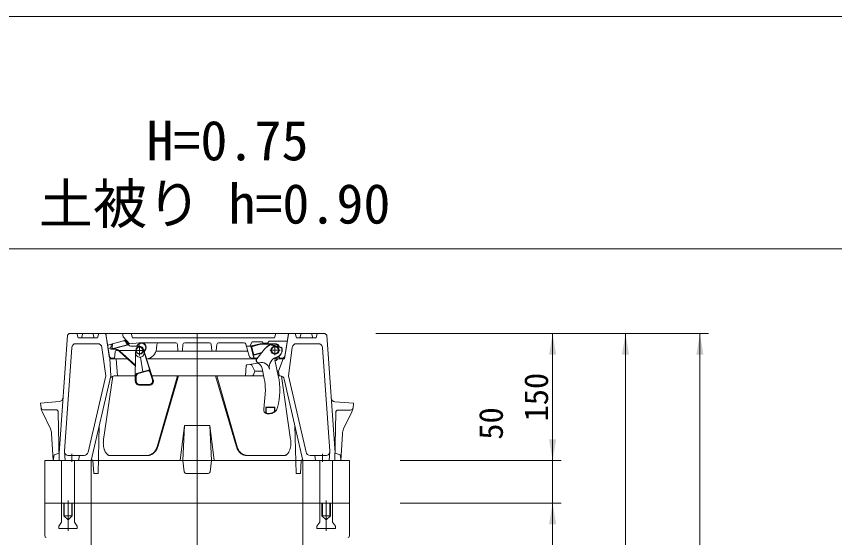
# Model space of a CAD drawing. Units: millimetres, scale not verified. Extents: x -6861 to 6861, y -3554 to 3095.
# Drawn here: x 4409 to 5376, y 2480 to 3095 of the extents above; entities that cross this region are included whole.
import ezdxf
from ezdxf.enums import TextEntityAlignment as Align

# ---------------------------------------------------------------- set-up
doc = ezdxf.new("R2010")
doc.units = ezdxf.units.MM
doc.header["$LTSCALE"] = 20
for name, color, linetype, lineweight in [('0-3_TEMP', 3, 'Continuous', 18), ('0-4_細線', 7, 'Continuous', 18), ('0-6_寸法', 1, 'Continuous', 18), ('0-9_枠線', 6, 'Continuous', 18)]:
    doc.layers.add(name, color=color, linetype=linetype, lineweight=lineweight)
doc.layers.add('0-7_注釈', color=1, linetype='Continuous')
doc.styles.add('ＭＳ ゴシック', font='')
doc.styles.get('ＭＳ ゴシック').set_extended_font_data('MS Gothic')

msp = doc.modelspace()

# ---------------------------------------------------------------- linework, layer by layer
at = {"layer": '0-3_TEMP'}
for p, q in [((1260.93, 2820.78), (6860.93, 2820.78)), ((4622.8, 2720.78), (4622.8, 2555.78)), ((4474.8, 2578.7), (4474.8, 2569.25)), ((4770.8, 2578.7), (4770.8, 2569.25)), ((4499.8, 2570.78), (4506.2, 2570.78)), ((4605.8, 2570.78), (4639.8, 2570.78)), ((4622.8, 2570.78), (4622.8, 2407.78)), ((4739.4, 2570.78), (4745.8, 2570.78)), ((4470.3, 2523.78), (4470.3, 2487.78)), ((4775.3, 2523.78), (4775.3, 2487.78))]:
    msp.add_line(p, q, dxfattribs=at)
at = {"layer": '0-4_細線'}
for p, q in [((4469.65, 2718.78), (4459.8, 2579.78)), ((4469.65, 2718.78), (4471.8, 2720.78)), ((4471.8, 2720.78), (4773.8, 2720.78)), ((4480.8, 2720.78), (4482.3, 2715.78)), ((4487.8, 2720.78), (4486.3, 2715.78)), ((4499.8, 2720.78), (4501.3, 2715.78)), ((4506.8, 2720.78), (4505.3, 2715.78)), ((4514.3, 2720.78), (4514.89, 2720.18)), ((4519.07, 2693.78), (4514.8, 2720.78)), ((4514.89, 2720.18), (4519.55, 2690.78)), ((4534.8, 2720.78), (4535.3, 2716.78)), ((4535.3, 2716.78), (4542.8, 2708.78)), ((4544.8, 2720.78), (4546.3, 2715.78)), ((4715.8, 2720.78), (4714.3, 2715.78)), ((4730.7, 2720.18), (4726.05, 2690.78)), ((4726.52, 2693.78), (4730.8, 2720.78)), ((4731.3, 2720.78), (4730.7, 2720.18)), ((4738.8, 2720.78), (4740.3, 2715.78)), ((4745.8, 2720.78), (4744.3, 2715.78)), ((4757.8, 2720.78), (4759.3, 2715.78)), ((4764.8, 2720.78), (4763.3, 2715.78)), ((4775.94, 2718.78), (4773.8, 2720.78)), ((4775.94, 2718.78), (4785.8, 2579.78)), ((4479.62, 2708.78), (4505.41, 2708.78)), ((4482.3, 2715.78), (4505.3, 2715.78)), ((4516.99, 2706.92), (4521.73, 2708.02)), ((4520.73, 2703.29), (4521.22, 2706.93)), ((4521.85, 2702.16), (4541.78, 2707.5)), ((4522.35, 2704.07), (4522.96, 2708.67)), ((4522.68, 2708.59), (4536.9, 2712.4)), ((4523.6, 2702.97), (4541.59, 2707.79)), ((4538.07, 2711.3), (4540.57, 2707.52)), ((4538.77, 2711.95), (4539.63, 2712.15)), ((4539.09, 2711.57), (4542.03, 2707.12)), ((4541.18, 2708.4), (4542.8, 2708.78)), ((4542.8, 2708.78), (4554.8, 2709.78)), ((4714.3, 2715.78), (4546.3, 2715.78)), ((4553.41, 2708.17), (4551.02, 2705.78)), ((4551.73, 2705.78), (4553.76, 2707.81)), ((4554.8, 2709.78), (4575.65, 2709.78)), ((4554.8, 2706.78), (4554.8, 2694.78)), ((4597.49, 2709.78), (4566.47, 2709.78)), ((4574.84, 2702.64), (4575.3, 2707.95)), ((4599.48, 2707.98), (4600.21, 2700.68)), ((4606.12, 2707.98), (4605.39, 2700.68)), ((4637.49, 2709.78), (4608.11, 2709.78)), ((4640.21, 2700.68), (4639.48, 2707.98)), ((4645.39, 2700.68), (4646.12, 2707.98)), ((4678.44, 2709.78), (4648.11, 2709.78)), ((4684.2, 2694), (4680.37, 2708.29)), ((4687.19, 2706.04), (4697.42, 2708.78)), ((4688.11, 2705.5), (4697.52, 2708.03)), ((4697.42, 2708.78), (4714.8, 2708.78)), ((4697.52, 2708.03), (4714.8, 2708.03)), ((4699.8, 2710.78), (4700.8, 2709.28)), ((4700.8, 2709.28), (4705.8, 2709.28)), ((4707.8, 2711.78), (4705.8, 2709.28)), ((4707.8, 2711.78), (4729.37, 2711.78)), ((4708.99, 2707.76), (4709.02, 2707.49)), ((4708.99, 2707.76), (4722.73, 2704.08)), ((4709.02, 2707.49), (4722.54, 2703.87)), ((4714.8, 2695.03), (4714.8, 2707.03)), ((4765.97, 2708.78), (4740.18, 2708.78)), ((4763.3, 2715.78), (4740.3, 2715.78)), ((4474.63, 2704.13), (4465.98, 2582.13)), ((4510.37, 2704.43), (4514.8, 2670.78)), ((4517.62, 2702.96), (4520.78, 2703.69)), ((4521.9, 2702.17), (4522.34, 2702.25)), ((4525.83, 2698.99), (4525.07, 2691.78)), ((4529.44, 2700.78), (4527.76, 2700.78)), ((4549.8, 2682.78), (4530.83, 2699.85)), ((4531.31, 2700.78), (4549.48, 2700.78)), ((4549.94, 2683.32), (4531.41, 2700)), ((4544.53, 2705.78), (4554.8, 2705.78)), ((4548.8, 2700.78), (4560.8, 2700.78)), ((4549.8, 2664.81), (4550.05, 2697.73)), ((4550.05, 2697.73), (4550.31, 2701.12)), ((4571.06, 2666.3), (4559.56, 2702.3)), ((4567.41, 2676.18), (4559.89, 2699.74)), ((4560.24, 2700.15), (4560.83, 2700.74)), ((4560.42, 2699.62), (4561.19, 2700.39)), ((4682.65, 2699.78), (4574.25, 2699.78)), ((4681.05, 2705.78), (4686.74, 2705.78)), ((4689.58, 2693.26), (4686.48, 2704.81)), ((4689.41, 2696.78), (4687.4, 2704.28)), ((4690.1, 2695.18), (4698.38, 2697.4)), ((4690.63, 2696.07), (4699.16, 2698.36)), ((4702.39, 2702.29), (4693.29, 2690.9)), ((4702.58, 2702.13), (4693.49, 2690.74)), ((4708.8, 2701.03), (4720.8, 2701.03)), ((4722.54, 2703.87), (4722.73, 2704.08)), ((4735.22, 2704.43), (4730.8, 2670.78)), ((4770.96, 2704.13), (4779.61, 2582.13)), ((4519.07, 2693.78), (4521.07, 2691.78)), ((4519.07, 2693.78), (4521.07, 2691.78)), ((4519.07, 2693.78), (4521.07, 2691.78)), ((4519.07, 2693.78), (4521.07, 2691.78)), ((4519.55, 2690.78), (4520.8, 2670.78)), ((4519.55, 2690.78), (4540.67, 2690.78)), ((4525.07, 2691.78), (4521.07, 2691.78)), ((4527.3, 2690.78), (4528.8, 2670.78)), ((4558.6, 2675.59), (4556, 2692.85)), ((4564.49, 2690.78), (4622.8, 2690.78)), ((4692.96, 2690.78), (4622.8, 2690.78)), ((4687.1, 2691.78), (4693.82, 2691.78)), ((4715.14, 2687.56), (4718.69, 2670.87)), ((4726.05, 2690.78), (4715.44, 2690.78)), ((4715.9, 2691.99), (4720.09, 2692.78)), ((4724.55, 2690.78), (4718.8, 2676.28)), ((4720.2, 2691.78), (4720.09, 2692.78)), ((4720.2, 2691.78), (4724.52, 2691.78)), ((4724.52, 2691.78), (4726.52, 2693.78)), ((4552.76, 2674.07), (4564.97, 2677.5)), ((4680.73, 2682.97), (4679.8, 2670.78)), ((4681.6, 2683.88), (4694.79, 2685.65)), ((4687.43, 2683.27), (4690.8, 2676.28)), ((4699.47, 2679.55), (4702.06, 2667.33)), ((4494.07, 2580.66), (4514.8, 2670.78)), ((4497.8, 2570.78), (4520.8, 2670.78)), ((4523.12, 2670.5), (4512.3, 2595.69)), ((4524.78, 2670.78), (4549.63, 2670.78)), ((4550.8, 2664.78), (4550.8, 2669.78)), ((4553.72, 2673.63), (4564.66, 2676.7)), ((4570.11, 2665.99), (4567.11, 2675.38)), ((4569.86, 2670.78), (4622.8, 2670.78)), ((4575.57, 2587.09), (4599.66, 2670.78)), ((4576.21, 2586.98), (4600.95, 2670.78)), ((4700.96, 2670.78), (4622.8, 2670.78)), ((4669.38, 2586.98), (4644.65, 2670.78)), ((4670.03, 2587.09), (4645.93, 2670.78)), ((4672.18, 2670.78), (4667.75, 2670.78)), ((4690.8, 2676.28), (4689.28, 2672.09)), ((4700.13, 2676.28), (4690.8, 2676.28)), ((4718.8, 2676.28), (4717.78, 2676.28)), ((4718.8, 2676.28), (4719.8, 2670.78)), ((4720.82, 2670.78), (4718.89, 2670.78)), ((4722.47, 2670.5), (4733.3, 2595.69)), ((4751.52, 2580.66), (4730.8, 2670.78)), ((4554.8, 2660.78), (4566.3, 2660.78)), ((4554.8, 2659.78), (4566.3, 2659.78)), ((4747.8, 2570.78), (4725.69, 2666.9)), ((4703.46, 2654.03), (4701.49, 2631.46)), ((4459.82, 2640.45), (4437.8, 2638.78)), ((4437.8, 2638.78), (4438.49, 2633.2)), ((4441.45, 2630.78), (4455.85, 2630.78)), ((4704.3, 2633.53), (4703.8, 2633.76)), ((4703.8, 2633.76), (4714.8, 2633.76)), ((4703.8, 2633.76), (4703.8, 2626.8)), ((4704.3, 2633.53), (4714.3, 2633.53)), ((4704.3, 2633.53), (4704.3, 2627.08)), ((4714.3, 2633.53), (4714.8, 2633.76)), ((4714.3, 2633.53), (4714.3, 2628.79)), ((4714.8, 2633.76), (4714.8, 2628.56)), ((4803.98, 2630.44), (4789.58, 2630.46)), ((4439.85, 2628.57), (4449.51, 2608.45)), ((4458.85, 2627.83), (4459.8, 2570.78)), ((4703.8, 2626.8), (4704.3, 2627.08)), ((4706.47, 2626.53), (4708.14, 2626.53)), ((4706.47, 2626.03), (4708.14, 2626.03)), ((4714.3, 2628.79), (4714.8, 2628.56)), ((4786.57, 2627.52), (4785.52, 2570.47)), ((4805.57, 2628.23), (4795.87, 2608.13)), ((4505.8, 2555.78), (4507.3, 2612.08)), ((4607.8, 2612.08), (4637.8, 2612.08)), ((4637.8, 2612.08), (4642.8, 2570.78)), ((4639.8, 2570.78), (4637.8, 2612.08)), ((4739.8, 2555.78), (4738.3, 2612.08)), ((4450.97, 2602.82), (4452.8, 2570.78)), ((4794.41, 2602.49), (4792.52, 2570.46)), ((4466.8, 2570.78), (4465.98, 2581.39)), ((4778.8, 2570.78), (4779.61, 2581.39)), ((4453.8, 2577.78), (4452.8, 2570.78)), ((4453.8, 2577.78), (4459.8, 2579.78)), ((4470.97, 2576.78), (4489.2, 2576.78)), ((4483.8, 2576.78), (4482.8, 2570.78)), ((4520.06, 2576.78), (4563.78, 2576.78)), ((4725.53, 2576.78), (4681.81, 2576.78)), ((4774.63, 2576.78), (4756.4, 2576.78)), ((4761.8, 2576.78), (4762.8, 2570.78)), ((4791.8, 2577.78), (4785.8, 2579.78)), ((4791.8, 2577.78), (4792.8, 2570.78)), ((4442.8, 2520.78), (4442.8, 2570.78)), ((4452.8, 2570.78), (4442.8, 2570.78)), ((4452.8, 2570.78), (4497.8, 2570.78)), ((4462.8, 2520.78), (4462.8, 2570.78)), ((4477.8, 2520.78), (4477.8, 2570.78)), ((4497.8, 2570.78), (4499.8, 2570.78)), ((4497.8, 2520.78), (4497.8, 2570.78)), ((4499.8, 2570.78), (4500.8, 2555.78)), ((4506.2, 2570.78), (4605.8, 2570.78)), ((4605.8, 2570.78), (4607.57, 2557.51)), ((4639.8, 2570.78), (4638.03, 2557.51)), ((4739.4, 2570.78), (4639.8, 2570.78)), ((4745.8, 2570.78), (4744.8, 2555.78)), ((4747.8, 2570.78), (4745.8, 2570.78)), ((4792.8, 2570.78), (4747.8, 2570.78)), ((4747.8, 2520.78), (4747.8, 2570.78)), ((4767.8, 2520.78), (4767.8, 2570.78)), ((4782.8, 2520.78), (4782.8, 2570.78)), ((4792.8, 2570.78), (4802.8, 2570.78)), ((4802.8, 2520.78), (4802.8, 2570.78)), ((4500.8, 2555.78), (4505.8, 2555.78)), ((4636.05, 2555.78), (4609.24, 2555.78)), ((4744.8, 2555.78), (4739.8, 2555.78)), ((4442.8, 2520.78), (4802.8, 2520.78)), ((4442.8, 2520.78), (4442.8, 2482.57)), ((4462.8, 2520.78), (4462.8, 2498.28)), ((4465.3, 2520.78), (4465.3, 2505.78)), ((4465.9, 2520.78), (4465.9, 2505.18)), ((4474.7, 2520.78), (4474.7, 2505.18)), ((4477.8, 2520.78), (4477.8, 2498.28)), ((4497.8, 2520.78), (4497.8, 2370.78)), ((4747.8, 2520.78), (4747.8, 2370.78)), ((4767.8, 2520.78), (4767.8, 2498.28)), ((4770.3, 2520.78), (4770.3, 2505.78)), ((4770.9, 2520.78), (4770.9, 2505.18)), ((4779.7, 2520.78), (4779.7, 2505.18)), ((4780.3, 2520.78), (4780.3, 2505.78)), ((4782.8, 2520.78), (4782.8, 2498.28)), ((4802.8, 2520.78), (4802.8, 2482.57)), ((4465.3, 2505.78), (4475.3, 2505.78)), ((4465.3, 2505.78), (4470.3, 2500.78)), ((4770.3, 2505.78), (4775.3, 2500.78)), ((4780.3, 2505.78), (4770.3, 2505.78)), ((4780.3, 2505.78), (4775.3, 2500.78)), ((4462.8, 2498.28), (4459.3, 2493.28)), ((4477.8, 2498.28), (4481.3, 2493.28)), ((4459.3, 2493.28), (4459.3, 2490.78)), ((4459.3, 2490.78), (4481.3, 2490.78)), ((4481.3, 2493.28), (4481.3, 2490.78)), ((4786.3, 2490.78), (4764.3, 2490.78))]:
    msp.add_line(p, q, dxfattribs=at)
for points in [[(4684.91, 2705.78), (4687.8, 2710.78), (4699.8, 2710.78)], [(4785.62, 2640.14), (4807.64, 2638.43), (4806.94, 2632.86)], [(4605.8, 2570.78), (4607.8, 2612.08), (4602.8, 2570.78)], [(4475.3, 2520.78), (4475.3, 2505.78), (4470.3, 2500.78)], [(4767.8, 2498.28), (4764.3, 2493.28), (4764.3, 2490.78)], [(4782.8, 2498.28), (4786.3, 2493.28), (4786.3, 2490.78)]]:
    msp.add_lwpolyline(points, dxfattribs=at)
for centre, radius in [((4554.8, 2700.78), 4.5), ((4554.8, 2700.78), 4), ((4714.8, 2701.03), 4.75), ((4714.8, 2701.03), 4)]:
    msp.add_circle(centre, radius, dxfattribs=at)
for centre, radius, start, end in [((4479.62, 2703.78), 5, 90, 175.943), ((4505.41, 2703.78), 5, 7.496, 90), ((4523.2, 2706.66), 2, 105, 172.38), ((4536.4, 2710.2), 2, 33.435, 105), ((4537.42, 2710.47), 2, 33.435, 105), ((4544.53, 2708.78), 3, 213.435, 270), ((4557.3, 2704.28), 5.5, 315, 135), ((4557.3, 2704.28), 5, 315, 135), ((4577.29, 2707.78), 2, 90, 175), ((4597.49, 2707.78), 2, 5.711, 90), ((4608.11, 2707.78), 2, 90, 174.289), ((4637.49, 2707.78), 2, 5.711, 90), ((4648.11, 2707.78), 2, 90, 174.289), ((4678.44, 2707.78), 2, 15, 90), ((4718.8, 2689.19), 21, 117.828, 141.396), ((4718.8, 2689.19), 20.75, 118.098, 141.396), ((4714.8, 2703.28), 5.5, 18.873, 90), ((4714.8, 2703.28), 4.75, 25.614, 90), ((4740.18, 2703.78), 5, 90, 172.504), ((4765.97, 2703.78), 5, 4.057, 90), ((4521.72, 2703.16), 1, 172.38, 285), ((4524.72, 2692.57), 10, 48.003, 105), ((4523.34, 2703.94), 1, 172.38, 285), ((4524.14, 2692.42), 10, 48.003, 100.392), ((4527.82, 2698.78), 2, 90, 173.991), ((4531.31, 2703.78), 3, 239.518, 270), ((4555.14, 2697.87), 5.09, 179.563, 17.716), ((4554.8, 2700.78), 5, 17.716, 90), ((4561.88, 2703.78), 13, 275.889, 355), ((4601.2, 2700.78), 1, 185.711, 270.001), ((4604.39, 2700.78), 1, 270, 354.289), ((4641.2, 2700.78), 1, 185.711, 270), ((4644.39, 2700.78), 1, 269.999, 354.289), ((4687.45, 2705.07), 1, 105, 195), ((4688.37, 2704.54), 1, 104.999, 195), ((4690.38, 2697.04), 1, 194.999, 285), ((4714.8, 2701.03), 8.25, 282.029, 20.153), ((4714.8, 2701.03), 8.5, 289.465, 21.032), ((4687.1, 2694.78), 3, 195, 270), ((4689.84, 2696.14), 1, 194.999, 285), ((4691.51, 2693.78), 2, 195, 270), ((4695.64, 2689.03), 3, 141.396, 242.755), ((4695.64, 2689.03), 2.75, 141.396, 283.399), ((4720.59, 2681.14), 12.5, 109.028, 190.412), ((4718.8, 2689.19), 4, 106.971, 204), ((4711.33, 2697.95), 10, 292.623, 314.134), ((4565.51, 2675.58), 2, 17.716, 105.689), ((4681.73, 2682.89), 1, 97.625, 175.601), ((4685.62, 2682.4), 2, 25.722, 97.625), ((4689.68, 2677.47), 10, 12, 62.755), ((4698.56, 2676.62), 10, 13.096, 103.289), ((4524.78, 2665.78), 5, 90, 167.047), ((4553.84, 2670.22), 4, 105.689, 179.563), ((4554.8, 2669.78), 4, 105.689, 180), ((4565.2, 2674.78), 2, 17.716, 105.689), ((4687.4, 2672.78), 2, 270, 340.017), ((4639.46, 2654.03), 81, 345.314, 12), ((4720.82, 2665.78), 5, 12.953, 90), ((4554.8, 2664.78), 5, 179.204, 270), ((4554.8, 2664.78), 4, 180, 270), ((4566.3, 2664.78), 5, 270, 17.716), ((4566.3, 2664.78), 4, 270, 17.716), ((4639.46, 2654.03), 64, 0, 12), ((4459.44, 2645.44), 5, 274.344, 355.943), ((4786.01, 2645.13), 5, 183.949, 265.548), ((4441.45, 2633.78), 3, 187.125, 270), ((4453.38, 2635.06), 15, 187.125, 205.641), ((4455.85, 2627.78), 3, 0.955, 90), ((4706.47, 2631.03), 5, 175, 270), ((4708.14, 2636.03), 10, 270, 345.314), ((4789.57, 2627.46), 3, 89.893, 178.938), ((4803.98, 2633.44), 3, 269.893, 352.768), ((4792.05, 2634.75), 15, 334.252, 352.768), ((4706.47, 2631.03), 4.5, 241.158, 270), ((4708.14, 2636.03), 9.5, 270, 310.388), ((4435.99, 2601.96), 15, 3.27, 25.641), ((4809.38, 2601.61), 15, 154.251, 176.622), ((4527.01, 2591.62), 15, 177.42047, 183.98981), ((4526.98, 2592.41), 14.95, 173.89277, 180.46211), ((4526.94, 2590.82), 14.9, 180.96172, 187.53106), ((4526.86, 2593.2), 14.77, 170.31074, 176.88008), ((4718.73, 2593.2), 14.77, 3.11892, 9.68825), ((4718.65, 2590.82), 14.9, 352.46994, 359.03928), ((4718.61, 2592.41), 14.95, 359.5389, 6.10824), ((4718.59, 2591.62), 15, 356.00919, 2.57852), ((4470.97, 2581.78), 5, 175.943, 270), ((4526.79, 2590.04), 14.66, 184.58302, 191.15236), ((4526.55, 2589.28), 14.3, 188.35914, 194.92847), ((4526.22, 2588.56), 13.81, 192.36873, 198.93806), ((4525.81, 2587.88), 13.21, 196.70895, 203.27829), ((4525.33, 2587.24), 12.52, 201.49676, 208.0661), ((4524.77, 2586.67), 11.76, 206.87362, 213.44296), ((4561.84, 2590.39), 14.01, 313.96603, 318.42606), ((4562.51, 2590.39), 14.01, 313.96603, 318.42606), ((4561.73, 2590.49), 14.15, 318.39462, 322.85465), ((4562.41, 2590.49), 14.15, 318.39462, 322.85465), ((4561.64, 2590.6), 14.3, 322.73468, 327.19471), ((4561.55, 2590.72), 14.43, 326.98817, 331.44819), ((4562.32, 2590.6), 14.3, 322.73341, 327.19344), ((4561.47, 2590.84), 14.56, 331.16694, 335.62697), ((4562.23, 2590.72), 14.43, 326.98948, 331.44951), ((4561.4, 2590.97), 14.67, 335.27597, 339.736), ((4562.15, 2590.84), 14.56, 331.16694, 335.62697), ((4561.35, 2591.11), 14.78, 339.32468, 343.78471), ((4562.08, 2590.97), 14.67, 335.27597, 339.736), ((4562.03, 2591.11), 14.78, 339.32468, 343.78471), ((4683.57, 2591.11), 14.78, 196.2168, 200.67683), ((4683.51, 2590.97), 14.67, 200.26406, 204.72408), ((4684.25, 2591.11), 14.78, 196.21538, 200.67541), ((4683.44, 2590.84), 14.56, 204.3731, 208.83313), ((4684.19, 2590.97), 14.67, 200.26406, 204.72408), ((4683.37, 2590.72), 14.43, 208.55057, 213.0106), ((4684.12, 2590.84), 14.56, 204.3731, 208.83313), ((4683.28, 2590.6), 14.3, 212.80665, 217.26668), ((4684.04, 2590.72), 14.43, 208.55057, 213.0106), ((4683.18, 2590.49), 14.15, 217.14434, 221.60437), ((4683.96, 2590.6), 14.3, 212.80665, 217.26668), ((4683.86, 2590.49), 14.15, 217.14555, 221.60557), ((4683.08, 2590.39), 14.01, 221.57518, 226.03521), ((4683.76, 2590.39), 14.01, 221.57405, 226.03407), ((4720.82, 2586.67), 11.76, 326.55807, 333.12741), ((4720.27, 2587.24), 12.52, 331.93385, 338.50319), ((4719.78, 2587.88), 13.21, 336.7206, 343.28994), ((4719.37, 2588.56), 13.81, 341.06298, 347.63232), ((4719.05, 2589.28), 14.3, 345.0715, 351.64084), ((4718.8, 2590.04), 14.66, 348.84661, 355.41595), ((4774.63, 2581.78), 5, 270, 4.057), ((4489.2, 2581.78), 5, 270, 347.047), ((4498.8, 2570.03), 1.25, 36.87, 143.13), ((4524.16, 2586.17), 10.97, 213.01027, 219.57961), ((4523.49, 2585.73), 10.18, 220.10416, 226.6735), ((4522.78, 2585.38), 9.44, 228.3576, 234.92694), ((4522.03, 2585.11), 8.8, 237.91499, 244.48433), ((4521.25, 2584.93), 8.33, 248.76546, 255.3348), ((4520.46, 2584.84), 8.07, 260.60549, 267.17483), ((4563.03, 2589.9), 13.13, 270.31854, 274.77857), ((4563.71, 2589.9), 13.13, 270.31854, 274.77857), ((4562.88, 2589.91), 13.15, 275.40614, 279.86617), ((4563.56, 2589.91), 13.15, 275.40614, 279.86617), ((4562.74, 2589.94), 13.2, 280.46637, 284.9264), ((4563.42, 2589.94), 13.2, 280.466, 284.92603), ((4562.6, 2589.97), 13.27, 285.48095, 289.94098), ((4563.27, 2589.97), 13.27, 285.48146, 289.94149), ((4562.46, 2590.02), 13.36, 290.43589, 294.89592), ((4563.14, 2590.02), 13.36, 290.43589, 294.89592), ((4562.32, 2590.07), 13.47, 295.31835, 299.77837), ((4563, 2590.07), 13.47, 295.31759, 299.77762), ((4562.19, 2590.14), 13.59, 300.11715, 304.57718), ((4562.87, 2590.14), 13.59, 300.11802, 304.57805), ((4562.07, 2590.21), 13.72, 304.82668, 309.2867), ((4562.74, 2590.21), 13.72, 304.82668, 309.2867), ((4561.95, 2590.3), 13.86, 309.44394, 313.90396), ((4562.63, 2590.3), 13.86, 309.44394, 313.90396), ((4682.97, 2590.3), 13.86, 226.09615, 230.55618), ((4683.65, 2590.3), 13.86, 226.09615, 230.55618), ((4682.85, 2590.21), 13.72, 230.71233, 235.17235), ((4683.53, 2590.21), 13.72, 230.7133, 235.17332), ((4682.72, 2590.14), 13.59, 235.42309, 239.88312), ((4683.4, 2590.14), 13.59, 235.42222, 239.88225), ((4682.59, 2590.07), 13.47, 240.22163, 244.68165), ((4683.27, 2590.07), 13.47, 240.22238, 244.68241), ((4682.46, 2590.02), 13.36, 245.10423, 249.56426), ((4683.14, 2590.02), 13.36, 245.10423, 249.56426), ((4682.32, 2589.97), 13.27, 250.05918, 254.51921), ((4683, 2589.97), 13.27, 250.05867, 254.5187), ((4682.18, 2589.94), 13.2, 255.0736, 259.53363), ((4682.86, 2589.94), 13.2, 255.07397, 259.534), ((4682.03, 2589.91), 13.15, 260.13383, 264.59386), ((4682.71, 2589.91), 13.15, 260.13361, 264.59364), ((4681.89, 2589.9), 13.13, 265.22143, 269.68146), ((4682.57, 2589.9), 13.13, 265.2215, 269.68153), ((4725.13, 2584.84), 8.08, 272.82479, 279.39413), ((4724.34, 2584.93), 8.33, 284.66593, 291.23527), ((4723.57, 2585.11), 8.8, 295.51485, 302.08419), ((4722.82, 2585.38), 9.44, 305.07392, 311.64326), ((4722.1, 2585.73), 10.18, 313.32533, 319.89467), ((4721.44, 2586.17), 10.97, 320.42039, 326.98973), ((4746.8, 2570.03), 1.25, 36.87, 143.13), ((4756.4, 2581.78), 5, 192.953, 270), ((4609.55, 2557.78), 2, 187.595, 270), ((4636.05, 2557.78), 2, 270, 352.405), ((4445.8, 2482.57), 3, 180, 240.968), ((4799.8, 2482.57), 3, 299.032, 0)]:
    msp.add_arc(centre, radius, start, end, dxfattribs=at)
at = {"layer": '0-6_寸法'}
for p, q in [((4833.8, 2720.78), (5138.79, 2720.78)), ((4833.8, 2720.78), (5052.74, 2720.78)), ((4833.8, 2720.78), (5226.68, 2720.78)), ((5042.74, 1930.78), (5042.74, 2720.78)), ((5128.79, 1970.78), (5128.79, 2720.78)), ((5216.68, 1820.78), (5216.68, 2720.78)), ((4862.64, 2570.78), (5052.74, 2570.78)), ((4862.8, 2570.78), (5052.74, 2570.78)), ((4862.8, 2520.78), (5052.74, 2520.78)), ((4862.8, 2520.78), (5052.74, 2520.78))]:
    msp.add_line(p, q, dxfattribs=at)
for points in [[(5038.57, 2695.78), (5042.74, 2720.78), (5046.9, 2695.78)], [(5124.63, 2695.78), (5128.79, 2720.78), (5132.96, 2695.78)], [(5212.52, 2695.78), (5216.68, 2720.78), (5220.85, 2695.78)], [(5038.57, 2595.78), (5042.74, 2570.78), (5046.9, 2595.78)], [(5038.57, 2595.78), (5042.74, 2570.78), (5046.9, 2595.78)], [(5038.57, 2495.78), (5042.74, 2520.78), (5046.9, 2495.78)], [(5038.57, 2495.78), (5042.74, 2520.78), (5046.9, 2495.78)]]:
    msp.add_solid(points, dxfattribs=at)
at = {"layer": '0-9_枠線'}
msp.add_line((1260.93, 3094.96), (6860.93, 3094.96), dxfattribs=at)

# ---------------------------------------------------------------- texts
at = {"layer": '0-6_寸法', "style": 'ＭＳ ゴシック'}
for s, p in [('150', (5045.78, 2616.98)), ('50', (4992.4, 2595.45))]:
    msp.add_text(s, height=28.15, rotation=90, dxfattribs=at).set_placement(p, align=Align.BOTTOM_LEFT)
at = {"layer": '0-7_注釈', "style": 'ＭＳ ゴシック'}
for s, p in [('H=0.75', (4562.88, 2911.03)), ('土被り h=0.90', (4435.73, 2836.4))]:
    msp.add_text(s, height=46.92, dxfattribs=at).set_placement(p, align=Align.BOTTOM_LEFT)

doc.saveas('drawing.dxf')
